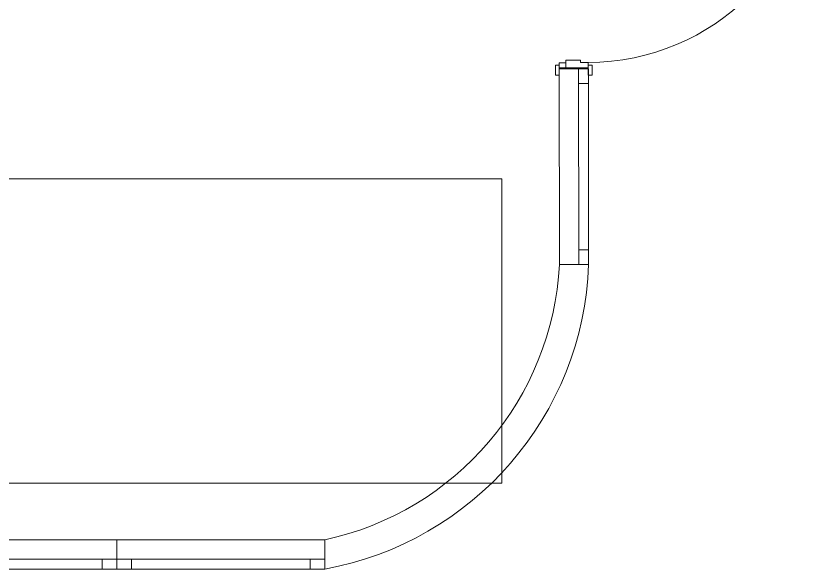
# Model space of a CAD drawing. Header units: millimetres. Extents: x 2336463 to 2579121, y 595385 to 778077.
# Drawn here: x 2408172 to 2412275, y 689177 to 692018 of the extents above; entities that cross this region are included whole.
import ezdxf

# ---------------------------------------------------------------- set-up
doc = ezdxf.new("R2010")
doc.units = ezdxf.units.MM
doc.header["$MEASUREMENT"] = 0
doc.header["$XCLIPFRAME"] = 0
doc.layers.add('1 Планировка', color=7, linetype='Continuous')
doc.layers.add('сит план', color=7, linetype='Continuous')
for name, color, linetype, lineweight in [('Двери ARCHICAD_Ном._пера__1', 7, 'Continuous', 13), ('Конструктив - Стены Несущие_Ном._пера__1', 7, 'Continuous', 13), ('Окна ARCHICAD_Ном._пера__1', 7, 'Continuous', 13), ('сит план_Ном._пера__1', 7, 'Continuous', 13)]:
    doc.layers.add(name, color=color, linetype=linetype, lineweight=lineweight)
doc.layers.add('сит план_Ном._пера__87', color=7, linetype='Continuous', lineweight=20, true_color=0x6a6a6a)
picture_1 = doc.add_image_def('image1.jpg', size_in_pixel=(198, 102))
pattern_1 = [(45, (2086872.015, 585813.69), (-63.639609, 63.639609), [])]

# ---------------------------------------------------------------- blocks, each defined once
blk = doc.blocks.new('Окно 25_7')
at = {"layer": 'Окна ARCHICAD_Ном._пера__1', "color": 7, "linetype": 'Continuous', "lineweight": 13}
for p, q in [((-528.6, 100), (528.6, 100)), ((-528.6, 0), (-528.6, 100)), ((528.6, 0), (528.6, 100)), ((-528.6, 0), (-453.6, 0)), ((-528.6, -50), (-528.6, 0)), ((-528.6, -50), (-528.6, 0)), ((-453.6, 0), (-453.6, -50)), ((-453.6, 0), (453.6, 0)), ((453.6, -50), (453.6, 0)), ((453.6, 0), (528.6, 0)), ((528.6, -50), (528.6, 0)), ((528.6, -50), (528.6, 0)), ((-528.6, -50), (528.6, -50)), ((-453.6, -50), (-528.6, -50)), ((453.6, -50), (-453.6, -50)), ((528.6, -50), (453.6, -50))]:
    blk.add_line(p, q, dxfattribs=at)
blk = doc.blocks.new('Окно 25_8')
at = {"layer": 'Окна ARCHICAD_Ном._пера__1', "color": 7, "linetype": 'Continuous', "lineweight": 13}
for p, q in [((-534, 100), (534, 100)), ((-534, 0), (-534, 100)), ((534, 0), (534, 100)), ((-534, 0), (-459, 0)), ((-534, -50), (-534, 0)), ((-534, -50), (-534, 0)), ((-459, 0), (-459, -50)), ((-459, 0), (459, 0)), ((459, -50), (459, 0)), ((459, 0), (534, 0)), ((534, -50), (534, 0)), ((534, -50), (534, 0)), ((-534, -50), (534, -50)), ((-459, -50), (-534, -50)), ((459, -50), (-459, -50)), ((534, -50), (459, -50))]:
    blk.add_line(p, q, dxfattribs=at)
blk = doc.blocks.new('Стена_989', base_point=(2407632.1, 689326.8))
at = {"layer": 'сит план_Ном._пера__87', "linetype": 'Continuous', "lineweight": 20, "true_color": 0x6a6a6a}
h = blk.add_hatch(dxfattribs=at)
h.set_pattern_fill('Блоки_Бетонные_Эффективные', color=251, style=0, pattern_type=2)
h.set_pattern_definition(pattern_1)
h.paths.add_polyline_path([(2407632.1, 689326.8), (2407632.1, 689176.8), (2407632.3, 689176.8), (2407632.3, 689326.8)])
at = {"layer": 'сит план_Ном._пера__1', "color": 7, "linetype": 'Continuous', "lineweight": 13}
for p, q in [((2407632.3, 689226.8), (2407632.3, 689326.8)), ((2409757.5, 689226.8), (2409757.5, 689326.8)), ((2407632.3, 689176.8), (2407632.3, 689226.8)), ((2409757.5, 689176.8), (2409757.5, 689226.8))]:
    blk.add_line(p, q, dxfattribs=at)
at = {"layer": 'сит план_Ном._пера__1', "color": 7, "linetype": 'Continuous', "lineweight": 13, "flags": 128}
blk.add_lwpolyline([(2407632.3, 689326.8), (2407632.1, 689326.8)], dxfattribs=at)
at = {"layer": 'Окна ARCHICAD_Ном._пера__1', "color": 7, "linetype": 'Continuous', "lineweight": 13, "zscale": 1000, "rotation": 359.9989164331798}
for name, p in [('Окно 25_7', (2408160.9, 689226.8)), ('Окно 25_8', (2409223.5, 689226.8))]:
    blk.add_blockref(name, p, dxfattribs=at)
blk = doc.blocks.new('Окно 25_9')
at = {"layer": 'Окна ARCHICAD_Ном._пера__1', "color": 7, "linetype": 'Continuous', "lineweight": 13}
for p, q in [((-502.5, 100), (502.5, 100)), ((-502.5, 0), (-502.5, 100)), ((502.5, 0), (502.5, 100)), ((-502.5, 0), (-427.5, 0)), ((-502.5, -50), (-502.5, 0)), ((-502.5, -50), (-502.5, 0)), ((-427.5, 0), (-427.5, -50)), ((-427.5, 0), (427.5, 0)), ((427.5, -50), (427.5, 0)), ((427.5, 0), (502.5, 0)), ((502.5, -50), (502.5, 0)), ((502.5, -50), (502.5, 0)), ((-502.5, -50), (502.5, -50)), ((-427.5, -50), (-502.5, -50)), ((427.5, -50), (-427.5, -50)), ((502.5, -50), (427.5, -50))]:
    blk.add_line(p, q, dxfattribs=at)
blk = doc.blocks.new('Стена_990', base_point=(2411112.2, 690741.7))
at = {"layer": 'сит план_Ном._пера__87', "linetype": 'Continuous', "lineweight": 20, "true_color": 0x6a6a6a}
h = blk.add_hatch(dxfattribs=at)
h.set_pattern_fill('Блоки_Бетонные_Эффективные', color=251, style=0, pattern_type=2)
h.set_pattern_definition(pattern_1)
h.paths.add_polyline_path([(2410960.6, 691746.6), (2410960.6, 691746.6), (2411037.5, 691746.7)])
h = blk.add_hatch(dxfattribs=at)
h.set_pattern_fill('Блоки_Бетонные_Эффективные', color=251, style=0, pattern_type=2)
h.set_pattern_definition(pattern_1)
h.paths.add_polyline_path([(2411112.2, 690741.8), (2410962.2, 690741.6), (2410962.2, 690741.5), (2411112.2, 690741.7)])
at = {"layer": 'сит план_Ном._пера__1', "color": 7, "linetype": 'Continuous', "lineweight": 13}
for p, q in [((2411060.6, 691746.7), (2410960.6, 691746.6)), ((2411110.6, 691746.8), (2411060.6, 691746.7)), ((2411062.2, 690741.7), (2410962.2, 690741.6)), ((2411112.2, 690741.8), (2411062.2, 690741.7))]:
    blk.add_line(p, q, dxfattribs=at)
at = {"layer": 'сит план_Ном._пера__1', "color": 7, "linetype": 'Continuous', "lineweight": 13, "flags": 128}
for points in [[(2410960.6, 691746.6), (2410960.6, 691746.5)], [(2410962.2, 690741.5), (2411112.2, 690741.7)], [(2410962.2, 690741.6), (2410962.2, 690741.5)]]:
    blk.add_lwpolyline(points, dxfattribs=at)
at = {"layer": 'Окна ARCHICAD_Ном._пера__1', "color": 7, "linetype": 'Continuous', "lineweight": 13, "xscale": -1, "zscale": 1000, "rotation": 90.08706478415122}
blk.add_blockref('Окно 25_9', (2411061.4, 691244.2), dxfattribs=at)
blk = doc.blocks.new('Однопольная Дверь 25_2')
at = {"layer": 'Двери ARCHICAD_Ном._пера__1', "color": 7, "linetype": 'Continuous', "lineweight": 13}
for p, q in [((542, 1064), (542, 1164)), ((542, 1164), (582, 1164)), ((582, 1164), (582, 1064)), ((582, 1064), (542, 1064)), ((562, 1064), (562, 100)), ((542, 0), (542, 100)), ((542, 100), (582, 100)), ((582, 100), (582, 0)), ((-647, 0), (-647, 19)), ((-647, 19), (-597, 19)), ((-597, 0), (-647, 0)), ((-610, 0), (-647, 0)), ((-610, 0), (-647, 0)), ((-582, 0), (-610, 0)), ((-610, 0), (-610, -115)), ((-610, 0), (-610, -115)), ((-610, 0), (-610, -115)), ((-597, 19), (-597, 0)), ((-582, -40), (-582, 0)), ((582, 0), (542, 0)), ((610, 0), (582, 0)), ((582, 0), (582, -40)), ((597, 19), (647, 19)), ((597, 0), (597, 19)), ((647, 0), (597, 0)), ((610, -115), (610, 0)), ((610, 0), (610, -115)), ((610, 0), (610, -115)), ((610, 0), (647, 0)), ((610, 0), (647, 0)), ((647, 19), (647, 0)), ((-570, -40), (-582, -40)), ((-570, -115), (-570, -40)), ((582, -40), (570, -40)), ((570, -40), (570, -115)), ((-610, -150), (-610, -115)), ((-610, -115), (-585, -115)), ((-610, -115), (-570, -115)), ((-610, -115), (-610, -150)), ((-610, -115), (-610, -150)), ((-585, -115), (-585, -150)), ((570, -115), (610, -115)), ((585, -150), (585, -115)), ((585, -115), (610, -115)), ((610, -115), (610, -150)), ((610, -115), (610, -150)), ((610, -115), (610, -150)), ((-647, -169), (-647, -150)), ((-647, -150), (-597, -150)), ((-610, -150), (-647, -150)), ((-610, -150), (-647, -150)), ((-585, -150), (-610, -150)), ((-597, -150), (-597, -169)), ((610, -150), (585, -150)), ((597, -150), (647, -150)), ((597, -169), (597, -150)), ((610, -150), (647, -150)), ((610, -150), (647, -150)), ((647, -150), (647, -169)), ((-597, -169), (-647, -169)), ((647, -169), (597, -169))]:
    blk.add_line(p, q, dxfattribs=at)
at = {"layer": 'Двери ARCHICAD_Ном._пера__1', "color": 7, "linetype": 'Continuous', "lineweight": 13, "flags": 128}
for points in [[(562, 1064), (562, 100), (542, 100), (542, 1064)], [(582, 1064), (582, 100), (562, 100), (562, 1064)]]:
    blk.add_lwpolyline(points, close=True, dxfattribs=at)
at = {"layer": 'Двери ARCHICAD_Ном._пера__1', "color": 7, "linetype": 'Continuous', "lineweight": 13}
blk.add_arc((582, 0), 1164, 90, 180, dxfattribs=at)
blk = doc.blocks.new('Стена_991', base_point=(2411110.6, 691746.8))
at = {"layer": 'сит план_Ном._пера__87', "linetype": 'Continuous', "lineweight": 20, "true_color": 0x6a6a6a}
h = blk.add_hatch(dxfattribs=at)
h.set_pattern_fill('Блоки_Бетонные_Эффективные', color=251, style=0, pattern_type=2)
h.set_pattern_definition(pattern_1)
h.paths.add_polyline_path([(2410960.6, 691746.6), (2411110.6, 691746.8), (2411110.6, 691751.6), (2410960.6, 691751.6)])
at = {"layer": 'сит план_Ном._пера__1', "color": 7, "linetype": 'Continuous', "lineweight": 13}
for p, q in [((2410960.7, 692971.6), (2410960.7, 693008.6)), ((2411110.7, 692971.6), (2411110.7, 693008.6)), ((2410995.7, 692971.6), (2410960.7, 692971.6)), ((2411110.7, 692971.6), (2410995.7, 692971.6)), ((2410960.6, 691751.6), (2410960.6, 691714.6)), ((2410995.6, 691751.6), (2410960.6, 691751.6)), ((2411110.6, 691751.6), (2410995.6, 691751.6)), ((2411110.6, 691751.6), (2411110.6, 691714.6))]:
    blk.add_line(p, q, dxfattribs=at)
at = {"layer": 'сит план_Ном._пера__1', "color": 7, "linetype": 'Continuous', "lineweight": 13, "flags": 128}
for points in [[(2410960.6, 691751.6), (2410960.6, 691746.6)], [(2411110.6, 691746.8), (2411110.6, 691751.6)]]:
    blk.add_lwpolyline(points, dxfattribs=at)
at = {"layer": 'Двери ARCHICAD_Ном._пера__1', "color": 7, "linetype": 'Continuous', "lineweight": 13, "xscale": -1, "zscale": 1000, "rotation": 269.9988757126482}
blk.add_blockref('Однопольная Дверь 25_2', (2411110.6, 692361.6), dxfattribs=at)

msp = doc.modelspace()

# ---------------------------------------------------------------- linework, layer by layer
at = {"layer": 'Конструктив - Стены Несущие_Ном._пера__1', "color": 7, "linetype": 'Continuous', "lineweight": 13}
for centre, radius, start, end in [((2409463.2, 690800.4), 1650, 280.2618, 357.9619), ((2409436.3, 690820.6), 1527.9, 282.1206, 357.0319)]:
    msp.add_arc(centre, radius, start, end, dxfattribs=at)

# ---------------------------------------------------------------- block references
at = {"layer": 'сит план', "color": 7, "lineweight": 13}
for name, p in [('Стена_991', (2411110.6, 691746.8)), ('Стена_990', (2411112.2, 690741.7)), ('Стена_989', (2407632.1, 689326.8))]:
    msp.add_blockref(name, p, dxfattribs=at)

# ---------------------------------------------------------------- pictures from other files: only their frames are drawn
at = {"layer": '1 Планировка', "linetype": 'Continuous', "lineweight": 0}
image = msp.add_image(picture_1, insert=(2407632.1, 691181.9), size_in_units=(3034.4, 1563.2), rotation=0, dxfattribs=at)
image.dxf.v_pixel = (-2e-15, -15.3254)
image.set_boundary_path([(-0.5, -0.5), (197.5, 101.5)])

doc.saveas('drawing.dxf')
